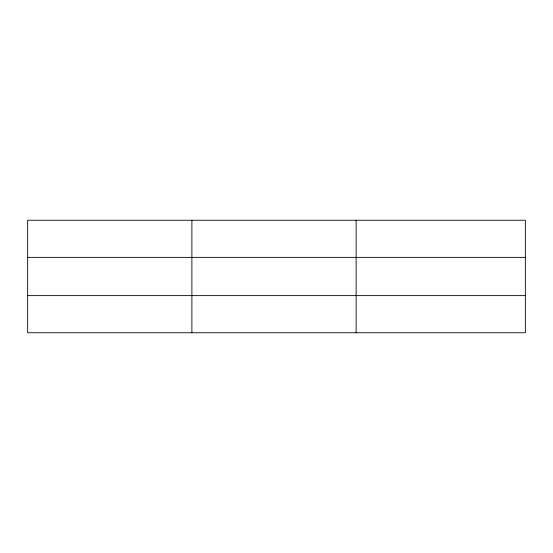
<?xml version="1.0" encoding="UTF-8"?>
<svg xmlns="http://www.w3.org/2000/svg" width="553" height="553" viewBox="0 0 553 553"><rect width="100%" height="100%" fill="white"/><g stroke="black" fill="none" stroke-linecap="round" stroke-linejoin="round"><path stroke-width="0.83" d="M191.891 332.754L191.891 220.246M356.132 332.754L356.132 220.246M525.35 295.627L525.35 332.754L27.65 332.754L27.65 220.246L525.35 220.246L525.35 295.627L27.65 295.627M27.65 257.373L525.35 257.373"/></g></svg>
